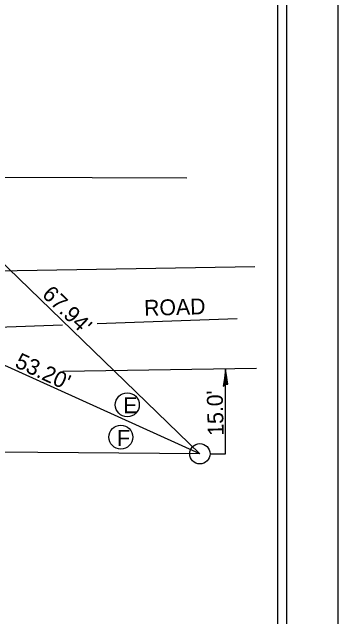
# Model space of a CAD drawing. Extents: x 777607.2 to 777685.3, y 2094784.8 to 2094820.4.
# Drawn here: x 777652.205 to 777654.129, y 2094800.411 to 2094803.981 of the extents above; entities that cross this region are included whole.
import ezdxf

# ---------------------------------------------------------------- set-up
doc = ezdxf.new("R2010")
doc.units = 0
for name, color, linetype in [('Level 32', 7, 'Continuous'), ('ROW_EX_Dimensions', 7, 'Continuous'), ('ROW_EX_Section Lines', 7, 'Continuous'), ('ROW_PR_Dimensions', 7, 'Continuous'), ('Sheets_General Details', 7, 'Continuous'), ('Topo_EOP', 7, 'Continuous'), ('Topo_Fence', 7, 'Continuous')]:
    doc.layers.add(name, color=color, linetype=linetype)

msp = doc.modelspace()

# ---------------------------------------------------------------- linework, layer by layer
at = {"layer": 'Level 32'}
msp.add_line((777654.1287, 2094807.841), (777654.1287, 2094796.8411), dxfattribs=at)
at = {"layer": 'ROW_EX_Dimensions'}
for p, q in [((777651.6856, 2094802.9479), (777653.3136, 2094801.3738)), ((777653.3136, 2094801.3738), (777651.6984, 2094802.1054)), ((777653.465, 2094801.8738), (777653.459, 2094801.8203)), ((777653.4727, 2094801.824), (777653.465, 2094801.8738)), ((777653.465, 2094801.3738), (777653.465, 2094801.8738)), ((777653.4657, 2094801.8403), (777653.4568, 2094801.7808)), ((777653.4749, 2094801.7863), (777653.4657, 2094801.8403)), ((777653.459, 2094801.8203), (777653.4519, 2094801.7734)), ((777653.466, 2094801.8147), (777653.463, 2094801.7906)), ((777653.4682, 2094801.7898), (777653.466, 2094801.8147)), ((777653.4795, 2094801.7854), (777653.4727, 2094801.824)), ((777653.4519, 2094801.7734), (777653.4659, 2094801.782)), ((777653.4568, 2094801.7808), (777653.4682, 2094801.7898)), ((777653.4659, 2094801.782), (777653.4749, 2094801.7863)), ((777653.4659, 2094801.782), (777653.4795, 2094801.7854)), ((777653.3136, 2094801.3738), (777650.494, 2094801.3977)), ((777653.3736, 2094801.3738), (777653.465, 2094801.3738))]:
    msp.add_line(p, q, dxfattribs=at)
for centre in [(777652.8853, 2094801.663), (777652.8471, 2094801.472)]:
    msp.add_circle(centre, 0.0709, dxfattribs=at)
at = {"layer": 'ROW_EX_Section Lines'}
for p, q in [((777652.7083, 2094802.1421), (777653.5348, 2094802.1721)), ((777651.6984, 2094802.1054), (777652.5036, 2094802.1346))]:
    msp.add_line(p, q, dxfattribs=at)
at = {"layer": 'ROW_PR_Dimensions'}
msp.add_circle((777653.3136, 2094801.3738), 0.06, dxfattribs=at)
at = {"layer": 'Sheets_General Details'}
for p, q in [((777653.8268, 2094797.0762), (777653.8268, 2094807.6059)), ((777653.7738, 2094797.1293), (777653.7738, 2094807.5528))]:
    msp.add_line(p, q, dxfattribs=at)
at = {"layer": 'Topo_EOP'}
for p, q in [((777650.5952, 2094802.4293), (777653.6383, 2094802.4791)), ((777652.5046, 2094801.8606), (777653.6481, 2094801.8793))]:
    msp.add_line(p, q, dxfattribs=at)
at = {"layer": 'Topo_Fence'}
msp.add_line((777651.6856, 2094803.0076), (777653.2358, 2094803.0025), dxfattribs=at)

# ---------------------------------------------------------------- texts
at = {"layer": 'ROW_EX_Dimensions'}
for s, rotation, p in [("67.94'", 316.2778, (777652.3764, 2094802.3074)), ('ROAD', 1.601, (777652.9858, 2094802.1878)), ("53.20'", 335.1988, (777652.2157, 2094801.8882)), ("15.0'", 91.567, (777653.455, 2094801.4814))]:
    msp.add_text(s, height=0.09375, rotation=rotation, dxfattribs=at).set_placement(p)
for s, p in [('E', (777652.8609, 2094801.6133)), ('F', (777652.8248, 2094801.4202))]:
    msp.add_text(s, height=0.0937, dxfattribs=at).set_placement(p)

doc.saveas('drawing.dxf')
